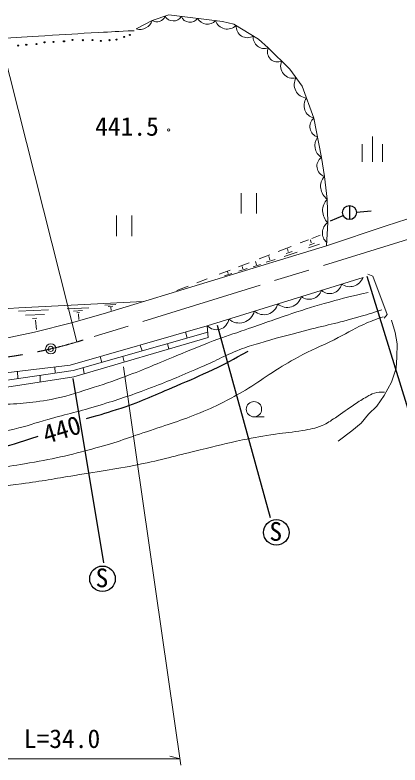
# Model space of a CAD drawing. Units: millimetres, scale not verified. Extents: x 40000 to 680000, y 20000 to 380000.
# Drawn here: x 459111 to 496788, y 240626 to 314041 of the extents above; entities that cross this region are included whole.
import ezdxf
from ezdxf.enums import TextEntityAlignment as Align

# ---------------------------------------------------------------- set-up
doc = ezdxf.new("R2010")
doc.units = ezdxf.units.MM
doc.header["$LTSCALE"] = 1000
doc.header["$PDMODE"] = 32
doc.header["$PDSIZE"] = 500
doc.linetypes.add('CHAIN', pattern=[18.5, 12, -1.5, 3.5, -1.5])
for name, color, linetype, lineweight in [('M-BGD', 7, 'Continuous', 13), ('M-BMK', 2, 'CHAIN', 13), ('M-BMK-SRVR', 3, 'Continuous', 13), ('M-STR-HTXT', 7, 'Continuous', 13)]:
    doc.layers.add(name, color=color, linetype=linetype, lineweight=lineweight)
doc.styles.add('ＭＳ ゴシック', font='')
doc.styles.get('ＭＳ ゴシック').set_extended_font_data('MS Gothic')

msp = doc.modelspace()

# ---------------------------------------------------------------- linework, layer by layer
at = {"layer": 'M-BGD'}
for p, q in [((472541, 313516), (470964, 312674)), ((474181, 314041), (472541, 313516)), ((479418, 313411), (474181, 314041)), ((480511, 313158), (479418, 313411)), ((482951, 311665), (480511, 313158)), ((483897, 310824), (482951, 311665)), ((486000, 308742), (483897, 310824)), ((487199, 307060), (486000, 308742)), ((488356, 303947), (487199, 307060)), ((489092, 300099), (488356, 303947)), ((494082, 299654), (494082, 302154)), ((493082, 299654), (493082, 301404)), ((495082, 299654), (495082, 301404)), ((489386, 298248), (489092, 300099)), ((489659, 296019), (489386, 298248)), ((481259, 296604), (481259, 294604)), ((482759, 294604), (482759, 296604)), ((489723, 293727), (489659, 296019)), ((469051, 294404), (469051, 292404)), ((470551, 292404), (470551, 294404)), ((495433, 293416), (499470, 294709)), ((489595, 291457), (489723, 293727)), ((489595, 291457), (495433, 293416)), ((488176, 292168), (488989, 292482)), ((487026, 291724), (487825, 292033)), ((487824, 291258), (488899, 291622)), ((487902, 291510), (488419, 291691)), ((488108, 291728), (488014, 292040)), ((467741, 284804), (489595, 291457)), ((484853, 290886), (486129, 291378)), ((485439, 290390), (486729, 290820)), ((485638, 290683), (486249, 290894)), ((485852, 290878), (485766, 291138)), ((483016, 290177), (484040, 290572)), ((483678, 289835), (484556, 290109)), ((484060, 290078), (483956, 290410)), ((480990, 289395), (482012, 289789)), ((481418, 289200), (481349, 289427)), ((482423, 289374), (483151, 289618)), ((482733, 289601), (482631, 289914)), ((479083, 288659), (480167, 289078)), ((479602, 288510), (480316, 288738)), ((479962, 288726), (479901, 288917)), ((481007, 288968), (481817, 289217)), ((494134, 288474), (493629, 288670)), ((476890, 287813), (477918, 288210)), ((477928, 283623), (493175, 288355)), ((495536, 284740), (494134, 288474)), ((474955, 287066), (476059, 287492)), ((459494, 285362), (471657, 285996)), ((467886, 285633), (468986, 285699)), ((447283, 284682), (459494, 285362)), ((459449, 285050), (462393, 285176)), ((464221, 285269), (466333, 285382)), ((464828, 285054), (465716, 285111)), ((465174, 284896), (465426, 284914)), ((468222, 285512), (468683, 285550)), ((468476, 285438), (468509, 285126)), ((460136, 284671), (462001, 284727)), ((460823, 284335), (461244, 284349)), ((461132, 284181), (461202, 283241)), ((464629, 283921), (467741, 284804)), ((465324, 284790), (465349, 284241)), ((495241, 284361), (495536, 284740)), ((495967, 284172), (496325, 282952)), ((461012, 282995), (464629, 283921)), ((464497, 279774), (477928, 283623)), ((477928, 283623), (478027, 282485)), ((458067, 282365), (461012, 282995)), ((464818, 279227), (477982, 283003)), ((475813, 283017), (475947, 282419)), ((496325, 282952), (496514, 281837)), ((478027, 282485), (464873, 278636)), ((471349, 281738), (471548, 281157)), ((474021, 281867), (474172, 281357)), ((496514, 281837), (496493, 280533)), ((467447, 280620), (467619, 280031)), ((469674, 280620), (469808, 280080)), ((496493, 280533), (496409, 279461)), ((457662, 278933), (464497, 279774)), ((453812, 277664), (464818, 279227)), ((459370, 279143), (459402, 278458)), ((463001, 279590), (463028, 278973)), ((465779, 279503), (465892, 278934)), ((496409, 279461), (495946, 278115)), ((464873, 278636), (453373, 276840)), ((461562, 278765), (461583, 278122)), ((495946, 278115), (495252, 276811)), ((495252, 276811), (494537, 275739)), ((494537, 275739), (493717, 274961)), ((482499, 274702), (483499, 274702)), ((493717, 274961), (492981, 274077)), ((492981, 274077), (492077, 273341)), ((492077, 273341), (490752, 272332))]:
    msp.add_line(p, q, dxfattribs=at)
at = {"layer": 'M-BGD', "lineweight": 25}
for p, q in [((491850, 295382), (491850, 294017)), ((489996, 293890), (491224, 294426)), ((492531, 294752), (493959, 294862)), ((493556, 288472), (499328, 269678)), ((478903, 283695), (484092, 264852)), ((464768, 278471), (467780, 260414))]:
    msp.add_line(p, q, dxfattribs=at)
for centre, radius in [((470355, 312096), 50), ((461999, 311367), 50), ((462883, 311409), 50), ((463906, 311465), 50), ((464747, 311605), 50), ((465743, 311577), 50), ((466696, 311591), 50), ((467509, 311507), 50), ((468350, 311577), 50), ((469051, 311633), 50), ((469794, 311899), 50), ((459420, 311044), 50), ((460219, 311128), 50), ((461228, 311198), 50), ((491850, 294699), 683), ((484686, 263394), 1250), ((467675, 258852), 1250)]:
    msp.add_circle(centre, radius, dxfattribs=at)
at = {"layer": 'M-BGD'}
for centre, radius in [((474153, 302790), 121), ((482499, 275452), 750)]:
    msp.add_circle(centre, radius, dxfattribs=at)
for centre, radius, start, end in [((471332, 313884), 1264, 253.07472, 343.07025), ((473011, 314195), 826, 235.37593, 340.16672), ((474594, 314398), 940, 210.91608, 327.70458), ((476235, 314242), 914, 202.25064, 324.00937), ((477929, 314222), 1086, 208.43324, 317.82677), ((479899, 313897), 1234, 199.13114, 313.93514), ((481858, 312926), 1105, 175.6989, 301.36209), ((483518, 311849), 1093, 172.98519, 290.33037), ((484807, 310431), 991, 156.63319, 293.94264), ((486309, 309047), 1199, 156.49728, 284.54701), ((487763, 307228), 1328, 150.27948, 264.12747), ((488664, 305177), 1268, 144.852, 255.92031), ((489067, 303116), 1094, 130.54176, 251.11315), ((489873, 301275), 1412, 145.22368, 236.43123), ((489702, 299247), 1048, 125.61531, 252.46366), ((490538, 297258), 1519, 139.31251, 234.67134), ((490826, 294904), 1613, 136.28669, 226.86641), ((490428, 292714), 1234, 124.86459, 228.68823), ((491864, 288846), 1400, 235.02929, 339.45363), ((487901, 287485), 1267, 232.60921, 341.87371), ((489916, 287933), 1169, 226.04514, 348.43778), ((485756, 286842), 1423, 229.27435, 345.20857), ((483457, 286121), 1416, 229.10011, 345.38281), ((481050, 285410), 1522, 228.12084, 346.36208), ((478825, 284454), 1222, 222.83156, 351.65135)]:
    msp.add_arc(centre, radius, start, end, dxfattribs=at)
for points, knots in [([(470776, 312506), (469078, 312421), (468649, 312398), (467285, 312324), (465237, 312212), (464090, 312143), (462042, 312016), (460260, 311905), (459263, 311830), (457481, 311716), (456320, 311642), (455671, 311570), (454509, 311530), (453848, 311507), (453631, 311500), (452817, 311492)], [0, 0, 0, 0, 1, 1, 1, 2, 2, 2, 3, 3, 3, 4, 4, 4, 5, 5, 5, 5]), ([(444493, 275799), (447897, 275686), (448818, 275642), (451590, 275679), (453772, 275708), (454995, 275735), (457173, 275868), (459315, 275999), (460531, 276023), (462641, 276415), (464124, 276691), (464922, 277000), (466363, 277445), (467773, 277881), (468557, 278145), (469938, 278665), (471921, 279412), (473000, 279911), (474964, 280705), (476352, 281266), (477117, 281609), (478518, 282135), (479732, 282591), (480428, 282802), (481652, 283229), (483426, 283846), (484410, 284219), (486194, 284806), (487631, 285279), (488439, 285536), (489895, 285941), (491364, 286350), (491858, 286465), (493681, 286888)], [0, 0, 0, 0, 1, 1, 1, 2, 2, 2, 3, 3, 3, 4, 4, 4, 5, 5, 5, 6, 6, 6, 7, 7, 7, 8, 8, 8, 9, 9, 9, 10, 10, 10, 11, 11, 11, 11]), ([(422055, 279122), (423648, 277936), (424067, 277596), (425416, 276705), (425987, 276328), (426296, 276100), (426888, 275759), (427777, 275247), (428257, 274917), (429202, 274518), (430039, 274164), (430531, 274013), (431410, 273782), (432196, 273575), (432644, 273474), (433450, 273361), (434713, 273185), (435435, 273217), (436709, 273172), (438893, 273095), (440118, 273155), (442303, 273130), (444258, 273108), (445354, 273099), (447308, 273046), (449297, 272992), (450408, 272838), (452398, 272836), (453688, 272834), (454416, 272823), (455699, 272962), (457007, 273103), (457737, 273229), (459022, 273508), (460333, 273793), (461032, 274093), (462324, 274455), (464275, 275001), (465393, 275222), (467329, 275822), (469217, 276406), (470273, 276747), (472123, 277441), (474076, 278173), (475147, 278643), (477066, 279460), (478666, 280141), (479508, 280647), (481124, 281290), (481831, 281571), (482247, 281677), (482975, 281899), (484702, 282427), (485688, 282657), (487433, 283119), (489472, 283659), (490638, 283868), (492663, 284458), (493586, 284727), (493890, 284813), (495018, 285173)], [0, 0, 0, 0, 1, 1, 1, 2, 2, 2, 3, 3, 3, 4, 4, 4, 5, 5, 5, 6, 6, 6, 7, 7, 7, 8, 8, 8, 9, 9, 9, 10, 10, 10, 11, 11, 11, 12, 12, 12, 13, 13, 13, 14, 14, 14, 15, 15, 15, 16, 16, 16, 17, 17, 17, 18, 18, 18, 19, 19, 19, 20, 20, 20, 20]), ([(425711, 268629), (427290, 268756), (427690, 268787), (428960, 268881), (430388, 268986), (431192, 269010), (432619, 269133), (434359, 269284), (435325, 269466), (437067, 269606), (438887, 269753), (439909, 269836), (441735, 269859), (443166, 269876), (443965, 269754), (445394, 269701), (447624, 269618), (448873, 269552), (451104, 269512), (452509, 269487), (453298, 269400), (454700, 269480), (456794, 269600), (457963, 269765), (460031, 270111), (462790, 270572), (464327, 270914), (467024, 271657), (469137, 272239), (470288, 272679), (472365, 273381), (474423, 274077), (475601, 274407), (477602, 275253), (479365, 275998), (480302, 276537), (481955, 277503), (482907, 278059), (483377, 278472), (484310, 279059), (485273, 279666), (485812, 280011), (486813, 280552), (488160, 281281), (488975, 281571), (490346, 282256), (491483, 282824), (492069, 283245), (493234, 283754), (493968, 284074), (494228, 284182), (495141, 284511)], [0, 0, 0, 0, 1, 1, 1, 2, 2, 2, 3, 3, 3, 4, 4, 4, 5, 5, 5, 6, 6, 6, 7, 7, 7, 8, 8, 8, 9, 9, 9, 10, 10, 10, 11, 11, 11, 12, 12, 12, 13, 13, 13, 14, 14, 14, 15, 15, 15, 16, 16, 16, 17, 17, 17, 17]), ([(449768, 267838), (450941, 267743), (451266, 267725), (452228, 267691), (453591, 267642), (454357, 267646), (455719, 267712), (457304, 267788), (458184, 267948), (459757, 268153), (461794, 268419), (462925, 268639), (464951, 268974), (467575, 269406), (469056, 269593), (471660, 270130), (473853, 270583), (475054, 270960), (477233, 271476), (478850, 271859), (479746, 272117), (481376, 272443), (482627, 272694), (483332, 272819), (484593, 273011), (485626, 273168), (486216, 273179), (487243, 273369), (488001, 273509), (488445, 273557), (489157, 273852), (489705, 274080), (489970, 274299), (490468, 274624), (491222, 275116), (491607, 275447), (492360, 275941), (492813, 276238), (493064, 276411), (493538, 276670), (493822, 276826), (493973, 276938), (494281, 277035), (494649, 277150), (494829, 277138), (495262, 277133)], [0, 0, 0, 0, 1, 1, 1, 2, 2, 2, 3, 3, 3, 4, 4, 4, 5, 5, 5, 6, 6, 6, 7, 7, 7, 8, 8, 8, 9, 9, 9, 10, 10, 10, 11, 11, 11, 12, 12, 12, 13, 13, 13, 14, 14, 14, 15, 15, 15, 15])]:
    msp.add_open_spline(points, degree=3, knots=knots, dxfattribs=at)
at = {"layer": 'M-BGD', "lineweight": 25}
for points, knots in [([(466120, 274553), (467728, 274985), (468182, 275130), (469485, 275563), (471656, 276284), (472813, 276853), (474917, 277750), (476331, 278352), (477130, 278678), (478513, 279348), (479866, 280004), (480311, 280248), (481920, 281136)], [0, 0, 0, 0, 1, 1, 1, 2, 2, 2, 3, 3, 3, 4, 4, 4, 4]), ([(418859, 272598), (420447, 272669), (420911, 272703), (422224, 272640), (423245, 272591), (423818, 272547), (424831, 272408), (425890, 272264), (426464, 272066), (427523, 271925), (429295, 271687), (430302, 271673), (432087, 271567), (434458, 271427), (435790, 271437), (438164, 271357), (440415, 271281), (441675, 271212), (443926, 271168), (446180, 271123), (447442, 271107), (449696, 271119), (451662, 271128), (452771, 271059), (454729, 271245), (455616, 271329), (456109, 271420), (456986, 271581), (458733, 271903), (459335, 272148), (461367, 272801)], [0, 0, 0, 0, 1, 1, 1, 2, 2, 2, 3, 3, 3, 4, 4, 4, 5, 5, 5, 6, 6, 6, 7, 7, 7, 8, 8, 8, 9, 9, 9, 10, 10, 10, 10])]:
    msp.add_open_spline(points, degree=3, knots=knots, dxfattribs=at)
at = {"layer": 'M-BMK'}
msp.add_line((500757, 293078), (465796, 282227), dxfattribs=at)
for start, end in [(242.90985, 283.24287), (283.24287, 287.24376)]:
    msp.add_arc((451765, 327433), 47334, start, end, dxfattribs=at)
at = {"layer": 'M-BMK-SRVR'}
msp.add_circle((462608, 281358), 500, dxfattribs=at)
msp.add_point((462608, 281358), dxfattribs=at)
at = {"layer": 'M-STR-HTXT'}
for p, q in [((465176, 282039), (457784, 311240)), ((475355, 240626), (469736, 279601)), ((435756, 241241), (475267, 241241)), ((475267, 241241), (474267, 241491))]:
    msp.add_line(p, q, dxfattribs=at)

# ---------------------------------------------------------------- texts
at = {"layer": 'M-BGD', "style": 'ＭＳ ゴシック'}
for s, p in [('441.5', (466951, 301672)), ('S', (484007, 262021)), ('S', (466997, 257478))]:
    msp.add_text(s, height=1833, dxfattribs=at).set_placement(p, align=Align.BOTTOM_LEFT)
msp.add_text('440', height=1833, rotation=17.066, dxfattribs=at).set_placement((462328, 271517), align=Align.BOTTOM_LEFT)
at = {"layer": 'M-STR-HTXT', "style": 'ＭＳ ゴシック'}
msp.add_text('L=34.0', height=1833, dxfattribs=at).set_placement((459972, 241739), align=Align.BOTTOM_LEFT)

doc.saveas('drawing.dxf')
